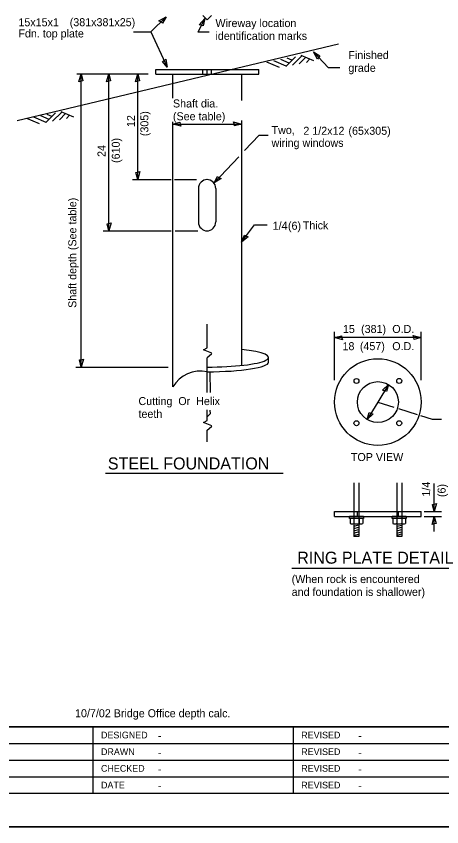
# Model space of a CAD drawing. Extents: x 998244 to 998924, y 998824 to 999264.
# Drawn here: x 998384 to 998511.5, y 998824 to 999066.9 of the extents above; entities that cross this region are included whole.
import ezdxf

# ---------------------------------------------------------------- set-up
doc = ezdxf.new("R2010")
doc.units = 0
for name, color, linetype in [('Design_EX_Roadway Dimensions', 7, 'Continuous'), ('Design_EX_Roadway Notes', 7, 'Continuous'), ('Level 48', 7, 'Continuous'), ('Lighting_EX_Foundation', 7, 'Continuous'), ('Sheets_50 Reference Boundary', 7, 'Continuous'), ('Sheets_General Details', 7, 'Continuous'), ('Sheets_Printer Plotting Border', 7, 'Continuous'), ('XSC_Exist Ground', 7, 'Continuous')]:
    doc.layers.add(name, color=color, linetype=linetype)

msp = doc.modelspace()

# ---------------------------------------------------------------- linework, layer by layer
at = {"layer": 'Design_EX_Roadway Dimensions'}
for p, q in [((998402.17, 999049.68), (998423.52, 999049.68)), ((998403.46, 998961.77), (998403.46, 999049.69)), ((998411.73, 999002.57), (998411.73, 999049.69)), ((998420.42, 999017.99), (998420.42, 999049.69)), ((998430.95, 999034.61), (998451.5, 999034.61)), ((998418.87, 999017.99), (998430.44, 999017.99)), ((998431.44, 999017.99), (998438.01, 999017.99)), ((998410.02, 999002.57), (998430.44, 999002.57)), ((998431.59, 999002.57), (998438.45, 999002.57)), ((998479.38, 998957.83), (998479.38, 998972.31)), ((998505.33, 998957.83), (998505.33, 998972.31)), ((998505.33, 998970.61), (998479.38, 998970.61)), ((998401.84, 998961.77), (998429.54, 998961.77)), ((998495.57, 998956.52), (998492.36, 998951.29)), ((998492.36, 998951.29), (998489.14, 998946.06)), ((998492.36, 998951.29), (998497.1, 998949.8)), ((998498.58, 998949.34), (998504.11, 998947.61)), ((998505.1, 998947.3), (998508.68, 998946.18)), ((998508.68, 998946.18), (998511.42, 998946.18)), ((998509.27, 998918.51), (998509.27, 998926.88)), ((998506.27, 998918.51), (998511.41, 998918.51)), ((998506.27, 998917.01), (998511.41, 998917.01)), ((998509.27, 998912.54), (998509.27, 998917.01))]:
    msp.add_line(p, q, dxfattribs=at)
for points in [[(998402.8, 999047.29), (998403.46, 999049.69), (998404, 999047.56), (998403.41, 999047.48)], [(998411.07, 999047.29), (998411.73, 999049.69), (998412.27, 999047.56), (998411.68, 999047.48)], [(998419.75, 999047.29), (998420.42, 999049.69), (998420.95, 999047.56), (998420.36, 999047.48)], [(998449.1, 999035.28), (998451.5, 999034.61), (998449.38, 999034.08), (998449.3, 999034.67)], [(998433.34, 999033.95), (998430.95, 999034.61), (998433.07, 999035.15), (998433.15, 999034.56)], [(998421.08, 999020.39), (998420.42, 999017.99), (998419.88, 999020.12), (998420.47, 999020.19)], [(998412.4, 999004.97), (998411.73, 999002.57), (998411.2, 999004.7), (998411.79, 999004.78)], [(998481.78, 998969.94), (998479.38, 998970.61), (998481.51, 998971.14), (998481.58, 998970.55)], [(998502.93, 998971.28), (998505.33, 998970.61), (998503.21, 998970.08), (998503.13, 998970.67)], [(998404.13, 998964.17), (998403.46, 998961.77), (998402.93, 998963.9), (998403.52, 998963.98)], [(998493.74, 998954.83), (998495.57, 998956.53), (998494.91, 998954.43), (998494.37, 998954.68)], [(998490.97, 998947.75), (998489.14, 998946.06), (998489.8, 998948.15), (998490.34, 998947.91)], [(998509.94, 998920.91), (998509.27, 998918.51), (998508.74, 998920.64), (998509.33, 998920.71)], [(998508.61, 998914.61), (998509.27, 998917.01), (998509.81, 998914.88), (998509.22, 998914.81)]]:
    msp.add_lwpolyline(points, close=True, dxfattribs=at)
at = {"layer": 'Design_EX_Roadway Notes'}
for p, q in [((998438.48, 999062.19), (998440.49, 999066.23)), ((998419.11, 999062.26), (998424.37, 999062.26)), ((998441.82, 999062.19), (998438.48, 999062.19)), ((998477.49, 999051.52), (998473.12, 999056.26)), ((998477.49, 999051.52), (998481.01, 999051.52)), ((998452.44, 999026.66), (998456.81, 999031.28)), ((998456.81, 999031.28), (998459.52, 999031.28)), ((998443.28, 999016.97), (998450.68, 999024.8)), ((998451.51, 998999.24), (998455.39, 999004.43)), ((998455.39, 999004.43), (998459.16, 999004.43)), ((998441.23, 998967.54), (998441.23, 998974.67)), ((998441.23, 998954.16), (998441.23, 998964.57)), ((998441.23, 998945.77), (998441.23, 998948.97)), ((998441.23, 998939.37), (998441.23, 998942.89))]:
    msp.add_line(p, q, dxfattribs=at)
for points in [[(998428.95, 999066.73), (998424.37, 999062.26), (998429.18, 999051.61)], [(998441.23, 998964.66), (998442.48, 998965.78), (998442.61, 998965.91), (998441.1, 998966.54), (998440.1, 998966.91), (998441.23, 998967.54)], [(998441.23, 998942.89), (998442.48, 998944.02), (998442.61, 998944.14), (998441.1, 998944.77), (998440.1, 998945.15), (998441.23, 998945.77)]]:
    msp.add_lwpolyline(points, dxfattribs=at)
for points in [[(998426.77, 999065.54), (998428.95, 999066.74), (998427.8, 999064.87), (998427.34, 999065.24)], [(998438.82, 999064.37), (998440.49, 999066.23), (998440.02, 999064.08), (998439.46, 999064.28)], [(998474.26, 999054.04), (998473.12, 999056.26), (998474.96, 999055.06), (998474.57, 999054.6)], [(998428.8, 999054.07), (998429.18, 999051.61), (998427.82, 999053.33), (998428.32, 999053.64)], [(998445.41, 999018.25), (998443.28, 999016.97), (998444.35, 999018.88), (998444.83, 999018.53)], [(998453.48, 999000.77), (998451.52, 998999.24), (998452.36, 999001.27), (998452.88, 999000.97)]]:
    msp.add_lwpolyline(points, close=True, dxfattribs=at)
at = {"layer": 'Level 48'}
msp.add_lwpolyline([(998243.52, 999264.01), (998923.52, 999264.01), (998923.52, 998824.01), (998243.52, 998824.01)], close=True, dxfattribs=at)
at = {"layer": 'Lighting_EX_Foundation'}
for p, q in [((998425.8, 999050.95), (998456.65, 999050.95)), ((998425.8, 999049.56), (998425.8, 999050.95)), ((998439.93, 999049.56), (998439.93, 999050.95)), ((998441.23, 999049.56), (998441.23, 999050.95)), ((998442.52, 999049.56), (998442.52, 999050.95)), ((998456.65, 999049.56), (998456.65, 999050.95)), ((998425.8, 999049.56), (998456.65, 999049.56)), ((998430.95, 999042.39), (998430.95, 999049.56)), ((998451.51, 999049.56), (998451.51, 999041.63)), ((998430.95, 998961.73), (998430.95, 999035.24)), ((998451.51, 999035.67), (998451.51, 998962.27)), ((998438.57, 999015.3), (998438.57, 999005.26)), ((998443.78, 999015.3), (998443.78, 999005.29)), ((998459.61, 998963.2), (998459.61, 998964.59)), ((998430.95, 998955.81), (998430.95, 998961.73)), ((998442.05, 998960.38), (998442.07, 998954.15)), ((998442.05, 998948.89), (998442.08, 998947.72)), ((998442.08, 998947.72), (998441.22, 998946.84)), ((998485.19, 998927.11), (998485.19, 998914.91)), ((998486.69, 998927.11), (998486.69, 998914.9)), ((998498, 998927.11), (998498, 998914.91)), ((998499.5, 998927.11), (998499.5, 998914.9)), ((998479.37, 998918.51), (998505.34, 998918.51)), ((998479.37, 998917.01), (998479.37, 998918.51)), ((998479.37, 998917.01), (998505.34, 998917.01)), ((998483.85, 998916.42), (998483.85, 998917.01)), ((998488.06, 998917.01), (998483.85, 998917.01)), ((998488.06, 998916.42), (998483.85, 998916.42)), ((998484.07, 998916.42), (998484.07, 998914.9)), ((998485.19, 998916.42), (998485.19, 998914.9)), ((998486.22, 998917.01), (998486.22, 998918.51)), ((998486.72, 998916.4), (998486.72, 998914.87)), ((998487.82, 998916.42), (998487.82, 998914.91)), ((998488.06, 998917.02), (998488.06, 998916.42)), ((998496.66, 998916.42), (998496.66, 998917.01)), ((998500.87, 998917.01), (998496.66, 998917.01)), ((998500.87, 998916.42), (998496.66, 998916.42)), ((998496.88, 998916.42), (998496.88, 998914.9)), ((998498.04, 998916.42), (998498.04, 998914.9)), ((998498.5, 998917.01), (998498.5, 998918.51)), ((998499.52, 998916.4), (998499.52, 998914.87)), ((998500.62, 998916.42), (998500.62, 998914.91)), ((998500.87, 998917.02), (998500.87, 998916.42)), ((998505.34, 998917.01), (998505.34, 998918.51)), ((998485.19, 998914.93), (998485.19, 998911.01)), ((998485.2, 998914.08), (998486.7, 998914.46)), ((998485.2, 998913.42), (998486.7, 998913.79)), ((998486.69, 998914.76), (998486.69, 998911.01)), ((998498, 998914.73), (998498, 998911.01)), ((998498.01, 998914.06), (998499.51, 998914.44)), ((998498.06, 998913.39), (998499.55, 998913.76)), ((998499.5, 998914.68), (998499.5, 998911.01)), ((998485.2, 998912.75), (998486.66, 998913.13)), ((998485.2, 998912.04), (998486.74, 998912.46)), ((998485.2, 998911.38), (998486.66, 998911.75)), ((998498.01, 998912.01), (998499.51, 998912.39)), ((998498.06, 998912.71), (998499.55, 998913.09)), ((998498.06, 998911.39), (998499.55, 998911.76)), ((998486.69, 998911.01), (998485.19, 998911.01)), ((998499.5, 998911.01), (998498, 998911.01))]:
    msp.add_line(p, q, dxfattribs=at)
msp.add_lwpolyline([(998439.93, 999067.11), (998441.23, 999065.82), (998442.52, 999067.11)], dxfattribs=at)
for centre, radius in [((998492.36, 998951.29), 12.98), ((998485.95, 998957.61), 0.75), ((998498.76, 998957.62), 0.75), ((998492.36, 998951.29), 6.14), ((998485.96, 998944.96), 0.75), ((998498.76, 998944.96), 0.75)]:
    msp.add_circle(centre, radius, dxfattribs=at)
for centre, radius, start, end in [((998441.27, 999015.3), 2.69, 90, 180), ((998441.09, 999015.3), 2.69, 0, 90), ((998441.27, 999005.26), 2.69, 180, 270), ((998441.09, 999005.26), 2.69, 270, 0.573), ((998439.23, 998951.02), 9.57, 77.9398, 149.9586), ((998484.61, 998915.94), 1.18, 242.4043, 298.9827), ((998485.94, 998916.79), 2.03, 248.0607, 291.1319), ((998487.24, 998915.99), 1.23, 242.6788, 298.2562), ((998497.42, 998915.94), 1.18, 242.4043, 298.9827), ((998498.75, 998916.79), 2.03, 248.0607, 291.1319), ((998500.05, 998915.99), 1.23, 242.6788, 298.2562)]:
    msp.add_arc(centre, radius, start, end, dxfattribs=at)
for centre, end_param in [((998441.23, 998964.66), 7.26068), ((998441.23, 998963.26), 6.283185)]:
    msp.add_ellipse(centre, major_axis=(18.39, 0), ratio=0.15682, start_param=4.712389, end_param=end_param, dxfattribs=at)
at = {"layer": 'Sheets_50 Reference Boundary'}
msp.add_lwpolyline([(998283.52, 999254.01), (998913.52, 999254.01), (998913.52, 998854.01), (998283.52, 998854.01)], close=True, dxfattribs=at)
at = {"layer": 'Sheets_General Details'}
for p, q in [((998410.78, 998929.95), (998463.94, 998929.95)), ((998466.54, 998901.54), (998523.19, 998901.54)), ((998283.52, 998854.01), (998913.52, 998854.01)), ((998407, 998854.01), (998407, 998834.01)), ((998467, 998854.01), (998467, 998834.01)), ((998343, 998849.01), (998527, 998849.01)), ((998343, 998844.01), (998527, 998844.01)), ((998343, 998839.01), (998527, 998839.01)), ((998923.52, 998824.01), (998243.52, 998824.01))]:
    msp.add_line(p, q, dxfattribs=at)
msp.add_lwpolyline([(998283.52, 999254.01), (998913.52, 999254.01), (998913.52, 998834.01), (998283.52, 998834.01)], close=True, dxfattribs=at)
at = {"layer": 'Sheets_Printer Plotting Border'}
msp.add_lwpolyline([(998243.52, 998824.01), (998923.52, 998824.01), (998923.52, 999264.01), (998243.52, 999264.01)], close=True, dxfattribs=at)
at = {"layer": 'XSC_Exist Ground'}
for p, q in [((998384.25, 999035.67), (998480.52, 999058.62)), ((998464.77, 999051.88), (998467.67, 999054.8)), ((998466.77, 999052.27), (998469.54, 999055.05)), ((998473.19, 999053.54), (998469.36, 999055.13)), ((998462.88, 999051.51), (998459.07, 999053.11)), ((998464.85, 999051.96), (998461.16, 999053.52)), ((998465.74, 999052.86), (998463.24, 999053.93)), ((998466.56, 999053.71), (998465.18, 999054.31)), ((998468.83, 999052.68), (998470.7, 999054.57)), ((998470.95, 999053.09), (998471.9, 999054.07)), ((998392.87, 999035.04), (998395.78, 999037.96)), ((998394.87, 999035.43), (998397.64, 999038.21)), ((998396.94, 999035.84), (998398.81, 999037.73)), ((998401.3, 999036.69), (998397.46, 999038.29)), ((998390.99, 999034.66), (998387.17, 999036.26)), ((998392.95, 999035.11), (998389.26, 999036.67)), ((998393.85, 999036.02), (998391.35, 999037.08)), ((998394.66, 999036.86), (998393.28, 999037.46)), ((998399.05, 999036.25), (998400, 999037.23))]:
    msp.add_line(p, q, dxfattribs=at)

# ---------------------------------------------------------------- texts
at = {"layer": 'Design_EX_Roadway Dimensions'}
for s, p in [('Shaft dia.', (998430.96, 999039.58)), ('(See table)', (998430.96, 999035.74)), ('(381)', (998487.33, 998972)), ('15', (998481.88, 998971.99)), ('O.D.', (998496.68, 998972)), ('18', (998481.77, 998966.84)), ('(457)', (998486.97, 998966.85)), ('O.D.', (998496.68, 998966.85))]:
    msp.add_text(s, height=2.4, dxfattribs=at).set_placement(p)
for s, height, p in [('(305)', 2.4, (998423.6, 999030.98)), ('12', 2.399, (998419.58, 999033.71)), ('24', 2.399, (998410.75, 999024.75)), ('(610)', 2.4, (998415.03, 999022.95)), ('Shaft depth (See table)', 2.4, (998402.01, 998979.52)), ('1/4', 2.4, (998508.01, 998922.98)), ('(6)', 2.4, (998512.67, 998922.82))]:
    msp.add_text(s, height=height, rotation=90, dxfattribs=at).set_placement(p)
at = {"layer": 'Design_EX_Roadway Notes'}
for s, height, p in [('15x15x1', 2.4, (998384.65, 999063.9)), ('(381x381x25)', 2.4, (998400.03, 999063.93)), ('Wireway location', 2.3988, (998443.7, 999063.67)), ('Fdn. top plate', 2.3988, (998384.65, 999060.56)), ('identification marks', 2.3988, (998443.7, 999059.83)), ('Finished', 2.399, (998483.52, 999054.09)), ('grade', 2.399, (998483.52, 999050.25)), ('Two,', 2.399, (998460.51, 999031.62)), ('2 1/2x12', 2.399, (998470.04, 999031.39)), ('(65x305)', 2.4, (998483.55, 999031.39)), ('wiring windows', 2.3988, (998460.51, 999027.78)), ('1/4', 2.4, (998460.83, 999002.94)), ('(6)', 2.4, (998465.42, 999002.93)), ('Thick', 2.399, (998469.87, 999003.05)), ('Cutting  Or  Helix', 2.3988, (998420.63, 998950.39)), ('teeth', 2.399, (998420.63, 998946.55)), ('TOP VIEW', 2.4, (998484.28, 998933.62)), ('(When rock is encountered', 2.4, (998466.54, 998897.05)), ('and foundation is shallower)', 2.4, (998466.54, 998893.21))]:
    msp.add_text(s, height=height, dxfattribs=at).set_placement(p)
at = {"layer": 'Sheets_General Details'}
for s, height, p in [('STEEL FOUNDATION', 3.6, (998411.45, 998931.1)), ('RING PLATE DETAIL', 3.6, (998468.2, 998902.86)), ('10/7/02 Bridge Office depth calc.', 2.4, (998401.62, 998856.84)), ('DESIGNED', 2, (998409.4, 998850.51)), ('-', 2.4, (998426.48, 998850.11)), ('REVISED', 2, (998469.4, 998850.51)), ('-', 2.4, (998486.48, 998850.11)), ('DRAWN', 2, (998409.4, 998845.51)), ('-', 2.4, (998426.48, 998845.11)), ('REVISED', 2, (998469.4, 998845.51)), ('-', 2.4, (998486.48, 998845.11)), ('CHECKED', 2, (998409.4, 998840.51)), ('-', 2.4, (998426.48, 998840.11)), ('REVISED', 2, (998469.4, 998840.51)), ('-', 2.4, (998486.48, 998840.11)), ('DATE', 2, (998409.4, 998835.51)), ('-', 2.4, (998426.48, 998835.11)), ('REVISED', 2, (998469.4, 998835.51)), ('-', 2.4, (998486.48, 998835.11))]:
    msp.add_text(s, height=height, dxfattribs=at).set_placement(p)

doc.saveas('drawing.dxf')
